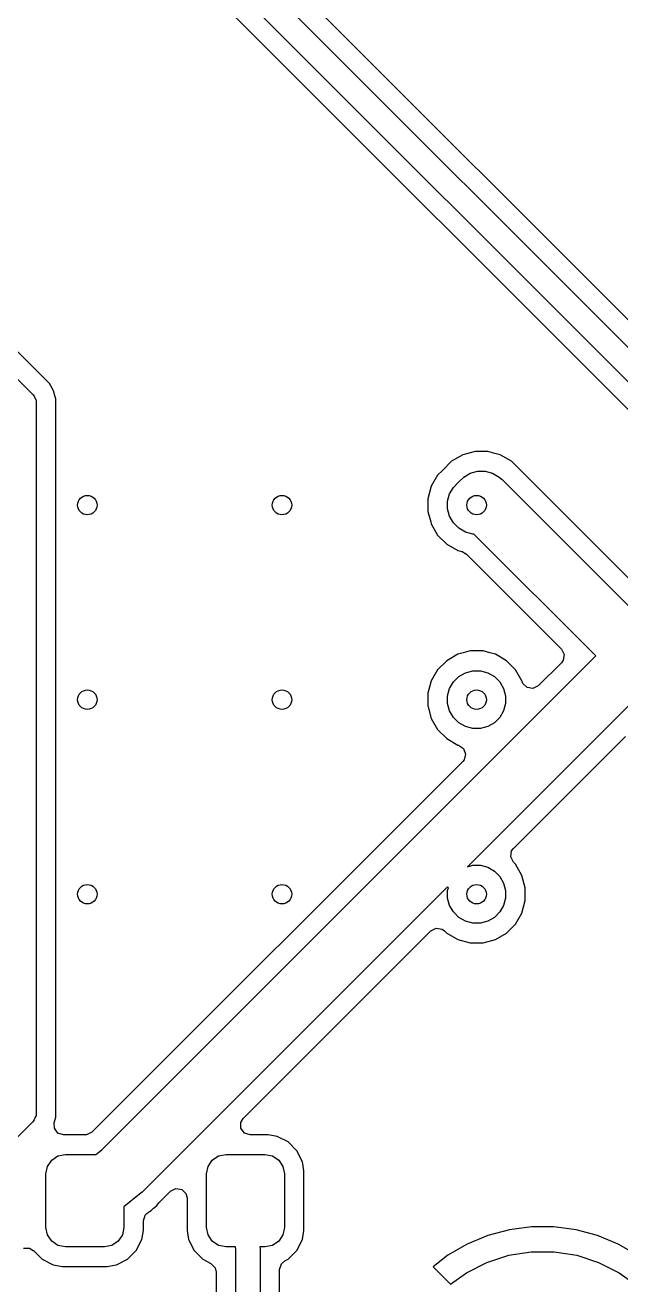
# Model space of a CAD drawing. Header units: millimetres. Extents: x 103.8 to 193.7, y -116.2 to -61.3.
# Drawn here: x 165.11 to 171.23, y -104.77 to -91.82 of the extents above; entities that cross this region are included whole.
import ezdxf

# ---------------------------------------------------------------- set-up
doc = ezdxf.new("R2010")
doc.units = ezdxf.units.MM
doc.layers.add('F.Cu', color=13, linetype='CONTINUOUS', true_color=0xc83434)

msp = doc.modelspace()

# ---------------------------------------------------------------- linework, layer by layer
at = {"layer": 'F.Cu', "linetype": 'CONTINUOUS'}
for p, q in [((167.388388, -91.211612), (172.151776, -95.975)), ((172.205831, -95.745504), (167.854279, -91.393952)), ((172.011612, -96.188388), (167.248224, -91.425)), ((167.194169, -91.654496), (171.900138, -96.360465)), ((165.299859, -95.439532), (164.799862, -94.939534)), ((164.688388, -95.111611), (165.188389, -95.611611)), ((165.299862, -95.439534), (165.299859, -95.439532)), ((165.360465, -95.500137), (165.299862, -95.439534)), ((165.360466, -95.500139), (165.360465, -95.500137)), ((165.360469, -95.500142), (165.360466, -95.500139)), ((165.378735, -95.531781), (165.360469, -95.500142)), ((165.378736, -95.531784), (165.378735, -95.531781)), ((165.403318, -95.57436), (165.378736, -95.531784)), ((165.188389, -95.611611), (165.203934, -95.630553)), ((165.203934, -95.630553), (165.219741, -95.668716)), ((165.219741, -95.668716), (165.222598, -95.675613)), ((165.222598, -95.675613), (165.225, -95.699999)), ((165.420173, -95.637266), (165.403318, -95.57436)), ((165.4255, -95.657146), (165.420173, -95.637266)), ((165.4255, -103.042853), (165.4255, -95.657146)), ((165.225, -95.699999), (165.225, -103)), ((169.734108, -96.199499), (169.659541, -96.219479)), ((169.865893, -96.199499), (169.734108, -96.199499)), ((169.938683, -96.219003), (169.865893, -96.199499)), ((169.492685, -96.299499), (169.399502, -96.392681)), ((169.49269, -96.299495), (169.492685, -96.299499)), ((169.606809, -96.233608), (169.49269, -96.299495)), ((169.659541, -96.219479), (169.606809, -96.233608)), ((169.993191, -96.233608), (169.938683, -96.219003)), ((170.107309, -96.299495), (169.993189, -96.233608)), ((169.993189, -96.233608), (169.993191, -96.233608)), ((170.107311, -96.299497), (170.107309, -96.299495)), ((170.107314, -96.299499), (170.107311, -96.299497)), ((171.566505, -97.758691), (170.107314, -96.299499)), ((169.349499, -96.442686), (169.283609, -96.556809)), ((169.399498, -96.392687), (169.349499, -96.442686)), ((169.399502, -96.392681), (169.399498, -96.392687)), ((169.561994, -96.517371), (169.617372, -96.461993)), ((169.617372, -96.461993), (169.685195, -96.422835)), ((169.685195, -96.422835), (169.760842, -96.402566)), ((169.760842, -96.402566), (169.839158, -96.402566)), ((169.839158, -96.402566), (169.914805, -96.422835)), ((169.914805, -96.422835), (169.982628, -96.461993)), ((169.982628, -96.461993), (170.012132, -96.487867)), ((169.283608, -96.556814), (169.2495, -96.684108)), ((169.283609, -96.556809), (169.283608, -96.556814)), ((169.472836, -96.635195), (169.511994, -96.567372)), ((169.511994, -96.567372), (169.561992, -96.517373)), ((169.561992, -96.517373), (169.561994, -96.517371)), ((170.012132, -96.487867), (172.925966, -99.401702)), ((169.2495, -96.684108), (169.2495, -96.815892)), ((169.452567, -96.710842), (169.472836, -96.635195)), ((169.452567, -96.789158), (169.452567, -96.710842)), ((169.2495, -96.815892), (169.27804, -96.922405)), ((169.472836, -96.864805), (169.452567, -96.789158)), ((169.27804, -96.922405), (169.283609, -96.94319)), ((169.283609, -96.94319), (169.349496, -97.057309)), ((169.511994, -96.932628), (169.472836, -96.864805)), ((169.567372, -96.988006), (169.511994, -96.932628)), ((169.349496, -97.057309), (169.349498, -97.057311)), ((169.349498, -97.057311), (169.3495, -97.057314)), ((169.3495, -97.057314), (169.442686, -97.1505)), ((169.635195, -97.027164), (169.567372, -96.988006)), ((169.710842, -97.047433), (169.635195, -97.027164)), ((169.72317, -97.047433), (169.710842, -97.047433)), ((170.975736, -98.299999), (169.72317, -97.047433)), ((169.442686, -97.1505), (169.442688, -97.150501)), ((169.442688, -97.150501), (169.44269, -97.150503)), ((169.44269, -97.150503), (169.55681, -97.21639)), ((169.55681, -97.21639), (169.556808, -97.21639)), ((169.556808, -97.21639), (169.556812, -97.216391)), ((169.556812, -97.216391), (169.556814, -97.216392)), ((169.556814, -97.216392), (169.601902, -97.228473)), ((169.601902, -97.228473), (169.646281, -97.254095)), ((169.646281, -97.254095), (170.158147, -97.765961)), ((170.158147, -97.765961), (170.622182, -98.229995)), ((169.61284, -98.268596), (169.556809, -98.283609)), ((169.684108, -98.2495), (169.61284, -98.268596)), ((169.815892, -98.2495), (169.684108, -98.2495)), ((169.88716, -98.268596), (169.815892, -98.2495)), ((169.943191, -98.283609), (169.88716, -98.268596)), ((170.622182, -98.229995), (170.649959, -98.284512)), ((165.899616, -103.376119), (170.975736, -98.299999)), ((169.44269, -98.349496), (169.349496, -98.44269)), ((169.556809, -98.283609), (169.44269, -98.349496)), ((170.057309, -98.349496), (169.943189, -98.283609)), ((169.943189, -98.283609), (169.943191, -98.283609)), ((170.057311, -98.349498), (170.057309, -98.349496)), ((170.057314, -98.3495), (170.057311, -98.349498)), ((170.1505, -98.442686), (170.057314, -98.3495)), ((170.622182, -98.370003), (170.383917, -98.608268)), ((170.640388, -98.344944), (170.622182, -98.370003)), ((170.649959, -98.284512), (170.640388, -98.344944)), ((169.349496, -98.44269), (169.283609, -98.556809)), ((169.511994, -98.567372), (169.567372, -98.511994)), ((169.567372, -98.511994), (169.635195, -98.472836)), ((169.635195, -98.472836), (169.710842, -98.452567)), ((169.710842, -98.452567), (169.789158, -98.452567)), ((169.789158, -98.452567), (169.864805, -98.472836)), ((169.864805, -98.472836), (169.932628, -98.511994)), ((169.932628, -98.511994), (169.988006, -98.567372)), ((170.150501, -98.442688), (170.1505, -98.442686)), ((170.150503, -98.44269), (170.150501, -98.442688)), ((170.21639, -98.556809), (170.150503, -98.44269)), ((169.269821, -98.608268), (169.2495, -98.684108)), ((169.283609, -98.556809), (169.269821, -98.608268)), ((169.452567, -98.710842), (169.472836, -98.635195)), ((169.472836, -98.635195), (169.511994, -98.567372)), ((169.988006, -98.567372), (170.027164, -98.635195)), ((170.027164, -98.635195), (170.047433, -98.710842)), ((170.21639, -98.556811), (170.21639, -98.556809)), ((170.216392, -98.556814), (170.21639, -98.556811)), ((170.218287, -98.563889), (170.216392, -98.556814)), ((170.225703, -98.583209), (170.218287, -98.563889)), ((170.268968, -98.626474), (170.225703, -98.583209)), ((170.3294, -98.636045), (170.268968, -98.626474)), ((170.383917, -98.608268), (170.3294, -98.636045)), ((169.2495, -98.684108), (169.2495, -98.815892)), ((169.452567, -98.789158), (169.452567, -98.710842)), ((169.472836, -98.864805), (169.452567, -98.789158)), ((171.4, -98.724263), (169.657369, -100.466894)), ((170.047433, -98.789158), (170.027164, -98.864805)), ((170.047433, -98.710842), (170.047433, -98.789158)), ((169.2495, -98.815892), (169.251175, -98.822143)), ((169.251175, -98.822143), (169.283609, -98.94319)), ((169.511994, -98.932628), (169.472836, -98.864805)), ((170.027164, -98.864805), (169.988006, -98.932628)), ((169.283609, -98.94319), (169.349496, -99.057309)), ((169.567372, -98.988006), (169.511994, -98.932628)), ((169.635195, -99.027164), (169.567372, -98.988006)), ((169.710842, -99.047433), (169.635195, -99.027164)), ((169.789158, -99.047433), (169.710842, -99.047433)), ((169.864805, -99.027164), (169.789158, -99.047433)), ((169.932628, -98.988006), (169.864805, -99.027164)), ((169.988006, -98.932628), (169.932628, -98.988006)), ((169.349496, -99.057309), (169.349498, -99.057311)), ((169.349498, -99.057311), (169.3495, -99.057314)), ((169.3495, -99.057314), (169.442686, -99.1505)), ((169.442686, -99.1505), (169.442688, -99.150501)), ((169.442688, -99.150501), (169.44269, -99.150503)), ((169.44269, -99.150503), (169.55681, -99.21639)), ((170.127814, -100.279999), (171.279998, -99.127815)), ((169.55681, -99.21639), (169.556811, -99.21639)), ((169.556811, -99.21639), (169.556814, -99.216392)), ((169.556814, -99.216392), (169.563884, -99.218286)), ((169.563884, -99.218286), (169.615198, -99.251606)), ((169.615198, -99.251606), (169.637128, -99.308727)), ((169.637128, -99.308727), (169.621295, -99.367828)), ((169.608268, -99.383917), (165.79668, -103.195504)), ((169.621295, -99.367828), (169.608268, -99.383917)), ((170.10004, -100.365487), (170.109611, -100.305055)), ((170.109611, -100.305055), (170.127814, -100.279999)), ((169.657369, -100.466894), (169.710842, -100.452567)), ((169.710842, -100.452567), (169.789158, -100.452567)), ((169.789158, -100.452567), (169.864805, -100.472836)), ((169.864805, -100.472836), (169.932628, -100.511994)), ((170.127815, -100.420001), (170.10004, -100.365487)), ((170.1505, -100.442686), (170.127815, -100.420001)), ((170.150501, -100.442688), (170.1505, -100.442686)), ((170.150503, -100.44269), (170.150501, -100.442688)), ((170.21639, -100.556809), (170.150503, -100.44269)), ((169.932628, -100.511994), (169.988006, -100.567372)), ((169.988006, -100.567372), (170.027164, -100.635195)), ((170.21639, -100.556811), (170.21639, -100.556809)), ((170.216392, -100.556814), (170.21639, -100.556811)), ((170.2505, -100.684108), (170.216392, -100.556814)), ((169.449572, -100.674691), (166.312132, -103.812132)), ((169.460066, -100.682853), (169.449572, -100.674691)), ((169.452567, -100.710842), (169.460066, -100.682853)), ((169.452567, -100.789158), (169.452567, -100.710842)), ((170.027164, -100.635195), (170.047433, -100.710842)), ((170.047433, -100.710842), (170.047433, -100.789158)), ((170.2505, -100.815892), (170.2505, -100.684108)), ((169.472836, -100.864805), (169.452567, -100.789158)), ((169.511994, -100.932628), (169.472836, -100.864805)), ((170.027164, -100.864805), (169.988006, -100.932628)), ((170.047433, -100.789158), (170.027164, -100.864805)), ((170.216392, -100.943186), (170.2505, -100.815892)), ((169.567372, -100.988006), (169.511994, -100.932628)), ((169.635195, -101.027164), (169.567372, -100.988006)), ((169.932628, -100.988006), (169.864805, -101.027164)), ((169.988006, -100.932628), (169.932628, -100.988006)), ((170.163217, -101.035288), (170.21639, -100.94319)), ((170.21639, -100.943188), (170.216392, -100.943186)), ((170.21639, -100.94319), (170.21639, -100.943188)), ((168.208313, -102.1995), (169.279997, -101.127815)), ((169.279997, -101.127815), (169.334513, -101.10004)), ((169.334513, -101.10004), (169.394945, -101.109611)), ((169.394945, -101.109611), (169.42, -101.127814)), ((169.42, -101.127814), (169.442686, -101.1505)), ((169.710842, -101.047433), (169.635195, -101.027164)), ((169.789158, -101.047433), (169.710842, -101.047433)), ((169.864805, -101.027164), (169.789158, -101.047433)), ((170.057314, -101.1505), (170.1505, -101.057314)), ((170.1505, -101.057314), (170.163217, -101.035288)), ((169.442686, -101.1505), (169.442688, -101.150501)), ((169.442688, -101.150501), (169.44269, -101.150503)), ((169.44269, -101.150503), (169.55681, -101.21639)), ((169.55681, -101.21639), (169.556808, -101.21639)), ((169.556808, -101.21639), (169.556812, -101.216391)), ((169.556812, -101.216391), (169.556814, -101.216392)), ((169.556814, -101.216392), (169.684108, -101.2505)), ((169.684108, -101.2505), (169.68411, -101.2505)), ((169.68411, -101.2505), (169.81589, -101.2505)), ((169.81589, -101.2505), (169.815892, -101.2505)), ((169.815892, -101.2505), (169.943186, -101.216392)), ((169.943186, -101.216392), (169.943188, -101.21639)), ((169.943188, -101.21639), (169.94319, -101.21639)), ((169.94319, -101.21639), (170.057309, -101.150503)), ((170.057309, -101.150502), (170.057314, -101.1505)), ((170.057309, -101.150503), (170.057309, -101.150502)), ((167.352317, -103.055496), (168.208313, -102.1995)), ((165.203933, -103.069447), (165.188388, -103.088389)), ((165.203934, -103.069446), (165.203933, -103.069447)), ((165.214949, -103.042852), (165.203934, -103.069446)), ((165.222598, -103.024387), (165.214949, -103.042852)), ((165.225, -103), (165.222598, -103.024386)), ((165.222598, -103.024386), (165.222598, -103.024387)), ((165.41022, -103.099878), (165.4255, -103.042853)), ((167.328166, -103.094907), (167.352317, -103.055496)), ((165.188388, -103.088389), (164.825, -103.451776)), ((165.411691, -103.156093), (165.41022, -103.099878)), ((165.447655, -103.205593), (165.411691, -103.156093)), ((165.79668, -103.195504), (165.742163, -103.223281)), ((167.328166, -103.156093), (167.328166, -103.094907)), ((167.36413, -103.205593), (167.328166, -103.156093)), ((165.505846, -103.2245), (165.447655, -103.205593)), ((165.726676, -103.2245), (165.505846, -103.2245)), ((165.742163, -103.223281), (165.726676, -103.2245)), ((167.422321, -103.2245), (167.36413, -103.205593)), ((167.606519, -103.2245), (167.422321, -103.2245)), ((167.606522, -103.2245), (167.606519, -103.2245)), ((167.700305, -103.239354), (167.606522, -103.2245)), ((167.813342, -103.29695), (167.700304, -103.239354)), ((167.700304, -103.239354), (167.700305, -103.239354)), ((167.90305, -103.386658), (167.813342, -103.29695)), ((165.383579, -103.483579), (165.448463, -103.440224)), ((165.448463, -103.440224), (165.525, -103.425)), ((165.525, -103.425), (165.838516, -103.425)), ((165.838516, -103.425), (165.899616, -103.376119)), ((167.033579, -103.483579), (167.098463, -103.440224)), ((167.098463, -103.440224), (167.175, -103.425)), ((167.175, -103.425), (167.575, -103.425)), ((167.575, -103.425), (167.651537, -103.440224)), ((167.651537, -103.440224), (167.716421, -103.483579)), ((167.960646, -103.499696), (167.90305, -103.386658)), ((165.325, -103.625), (165.340224, -103.548463)), ((165.340224, -103.548463), (165.383579, -103.483579)), ((166.975, -103.625), (166.990224, -103.548463)), ((166.990224, -103.548463), (167.033579, -103.483579)), ((167.716421, -103.483579), (167.759776, -103.548463)), ((167.759776, -103.548463), (167.775, -103.625)), ((167.960646, -103.499698), (167.960646, -103.499696)), ((167.960647, -103.4997), (167.960646, -103.499698)), ((167.967705, -103.544266), (167.960647, -103.4997)), ((167.975499, -103.593482), (167.967705, -103.544266)), ((165.325, -104.175), (165.325, -103.625)), ((166.975, -104.175), (166.975, -103.625)), ((167.775, -103.625), (167.775, -104.175)), ((167.9755, -104.206519), (167.975499, -103.593482)), ((166.287408, -103.834261), (166.125, -103.964187)), ((166.29966, -103.823069), (166.287408, -103.834261)), ((166.312132, -103.812132), (166.29966, -103.823069)), ((166.485994, -103.921818), (166.605498, -103.802314)), ((166.605498, -103.802314), (166.660013, -103.774539)), ((166.660013, -103.774539), (166.720445, -103.78411)), ((166.720445, -103.78411), (166.76371, -103.827375)), ((166.76371, -103.827375), (166.7745, -103.87232)), ((166.125, -103.964187), (166.125, -104.175)), ((166.430434, -103.977378), (166.438574, -103.970092)), ((166.438574, -103.970092), (166.464113, -103.949663)), ((166.464113, -103.949663), (166.476265, -103.933142)), ((166.476265, -103.933142), (166.485994, -103.921818)), ((166.7745, -103.87232), (166.7745, -104.20652)), ((166.325499, -104.108133), (166.344406, -104.049944)), ((166.344406, -104.049944), (166.362649, -104.030832)), ((166.362649, -104.030832), (166.377222, -104.019174)), ((166.377222, -104.019174), (166.389554, -104.010752)), ((166.389554, -104.010752), (166.407314, -104.0005)), ((166.407314, -104.0005), (166.430434, -103.977378)), ((165.340224, -104.251537), (165.325, -104.175)), ((166.125, -104.175), (166.109776, -104.251537)), ((166.310646, -104.300304), (166.3255, -104.206519)), ((166.3255, -104.206519), (166.325499, -104.108133)), ((166.7745, -104.20652), (166.774501, -104.206523)), ((166.774501, -104.206523), (166.789352, -104.300299)), ((166.990224, -104.251537), (166.975, -104.175)), ((167.775, -104.175), (167.759776, -104.251537)), ((167.960646, -104.300304), (167.9755, -104.206519)), ((170.087861, -104.199942), (169.866281, -104.259315)), ((170.087866, -104.199942), (170.087861, -104.199942)), ((170.315297, -104.17), (170.087866, -104.199942)), ((170.544702, -104.17), (170.315297, -104.17)), ((170.772136, -104.199942), (170.544702, -104.17)), ((170.993718, -104.259315), (170.772136, -104.199942)), ((165.383579, -104.316421), (165.340224, -104.251537)), ((165.448463, -104.359776), (165.383579, -104.316421)), ((165.525, -104.375), (165.448463, -104.359776)), ((166.001537, -104.359776), (165.925, -104.375)), ((166.066421, -104.316421), (166.001537, -104.359776)), ((166.109776, -104.251537), (166.066421, -104.316421)), ((166.25305, -104.413342), (166.310646, -104.300304)), ((166.789352, -104.300299), (166.789354, -104.300304)), ((166.789354, -104.300304), (166.84695, -104.413342)), ((167.033579, -104.316421), (166.990224, -104.251537)), ((167.098463, -104.359776), (167.033579, -104.316421)), ((167.175, -104.375), (167.098463, -104.359776)), ((167.651537, -104.359776), (167.575, -104.375)), ((167.716421, -104.316421), (167.651537, -104.359776)), ((167.759776, -104.251537), (167.716421, -104.316421)), ((167.90305, -104.413342), (167.960646, -104.300304)), ((169.654341, -104.347101), (169.455662, -104.461808)), ((169.866268, -104.259319), (169.654341, -104.347101)), ((169.866281, -104.259315), (169.866268, -104.259319)), ((170.993731, -104.259319), (170.993718, -104.259315)), ((171.205658, -104.347101), (170.993731, -104.259319)), ((171.404332, -104.461805), (171.205658, -104.347101)), ((165.093907, -104.386744), (165.155093, -104.386744)), ((165.155093, -104.386744), (165.194504, -104.410895)), ((165.194504, -104.410895), (165.196948, -104.413339)), ((165.196948, -104.413339), (165.19695, -104.413342)), ((165.19695, -104.413342), (165.286658, -104.50305)), ((165.925, -104.375), (165.525, -104.375)), ((166.163342, -104.50305), (166.25305, -104.413342)), ((166.84695, -104.413342), (166.936658, -104.50305)), ((167.273594, -104.375), (167.175, -104.375)), ((167.275, -104.403122), (167.273594, -104.375)), ((167.275, -105.999999), (167.275, -104.403122)), ((167.575, -104.375), (167.523906, -104.375)), ((167.523906, -104.375), (167.524844, -104.393758)), ((167.524844, -104.393758), (167.524693, -104.396884)), ((167.524693, -104.396884), (167.525, -104.4)), ((167.525, -104.4), (167.525, -105.999999)), ((167.813342, -104.50305), (167.90305, -104.413342)), ((169.455662, -104.461808), (169.301915, -104.579782)), ((169.855975, -104.534181), (170.079832, -104.461445)), ((170.079832, -104.461445), (170.312311, -104.424624)), ((170.312311, -104.424624), (170.547689, -104.424624)), ((170.547689, -104.424624), (170.780168, -104.461445)), ((170.780168, -104.461445), (171.004025, -104.534181)), ((165.286658, -104.50305), (165.399696, -104.560646)), ((165.399696, -104.560646), (165.493481, -104.5755)), ((165.493481, -104.5755), (165.956518, -104.575499)), ((165.956518, -104.575499), (165.95652, -104.575499)), ((165.95652, -104.575499), (165.956521, -104.575498)), ((165.956521, -104.575498), (166.025502, -104.564574)), ((166.025502, -104.564574), (166.050299, -104.560647)), ((166.050299, -104.560647), (166.050299, -104.560646)), ((166.050299, -104.560646), (166.050304, -104.560646)), ((166.050304, -104.560646), (166.163342, -104.50305)), ((166.936658, -104.50305), (167.020446, -104.545742)), ((167.020446, -104.545742), (167.06371, -104.589006)), ((167.06371, -104.589006), (167.0745, -104.633951)), ((167.7255, -104.608474), (167.744407, -104.550283)), ((167.7255, -105.70379), (167.7255, -104.608474)), ((167.744407, -104.550283), (167.779553, -104.520265)), ((167.779553, -104.520265), (167.813342, -104.50305)), ((169.301915, -104.579782), (169.482294, -104.760161)), ((169.646252, -104.64104), (169.855975, -104.534181)), ((171.004025, -104.534181), (171.213748, -104.64104)), ((167.0745, -104.633951), (167.0745, -105.766543)), ((169.482294, -104.760161), (169.646252, -104.64104)), ((171.213748, -104.64104), (171.377704, -104.760161))]:
    msp.add_line(p, q, dxfattribs=at)
at = {"layer": 'F.Cu'}
for centre in [(165.75, -96.75), (165.75, -96.75), (167.75, -96.75), (167.75, -96.75), (169.75, -96.75), (169.75, -96.75), (165.75, -98.75), (165.75, -98.75), (167.75, -98.75), (167.75, -98.75), (169.75, -98.75), (169.75, -98.75), (165.75, -100.75), (165.75, -100.75), (167.75, -100.75), (167.75, -100.75), (169.75, -100.75), (169.75, -100.75)]:
    msp.add_circle(centre, 0.1, dxfattribs=at)

doc.saveas('drawing.dxf')
